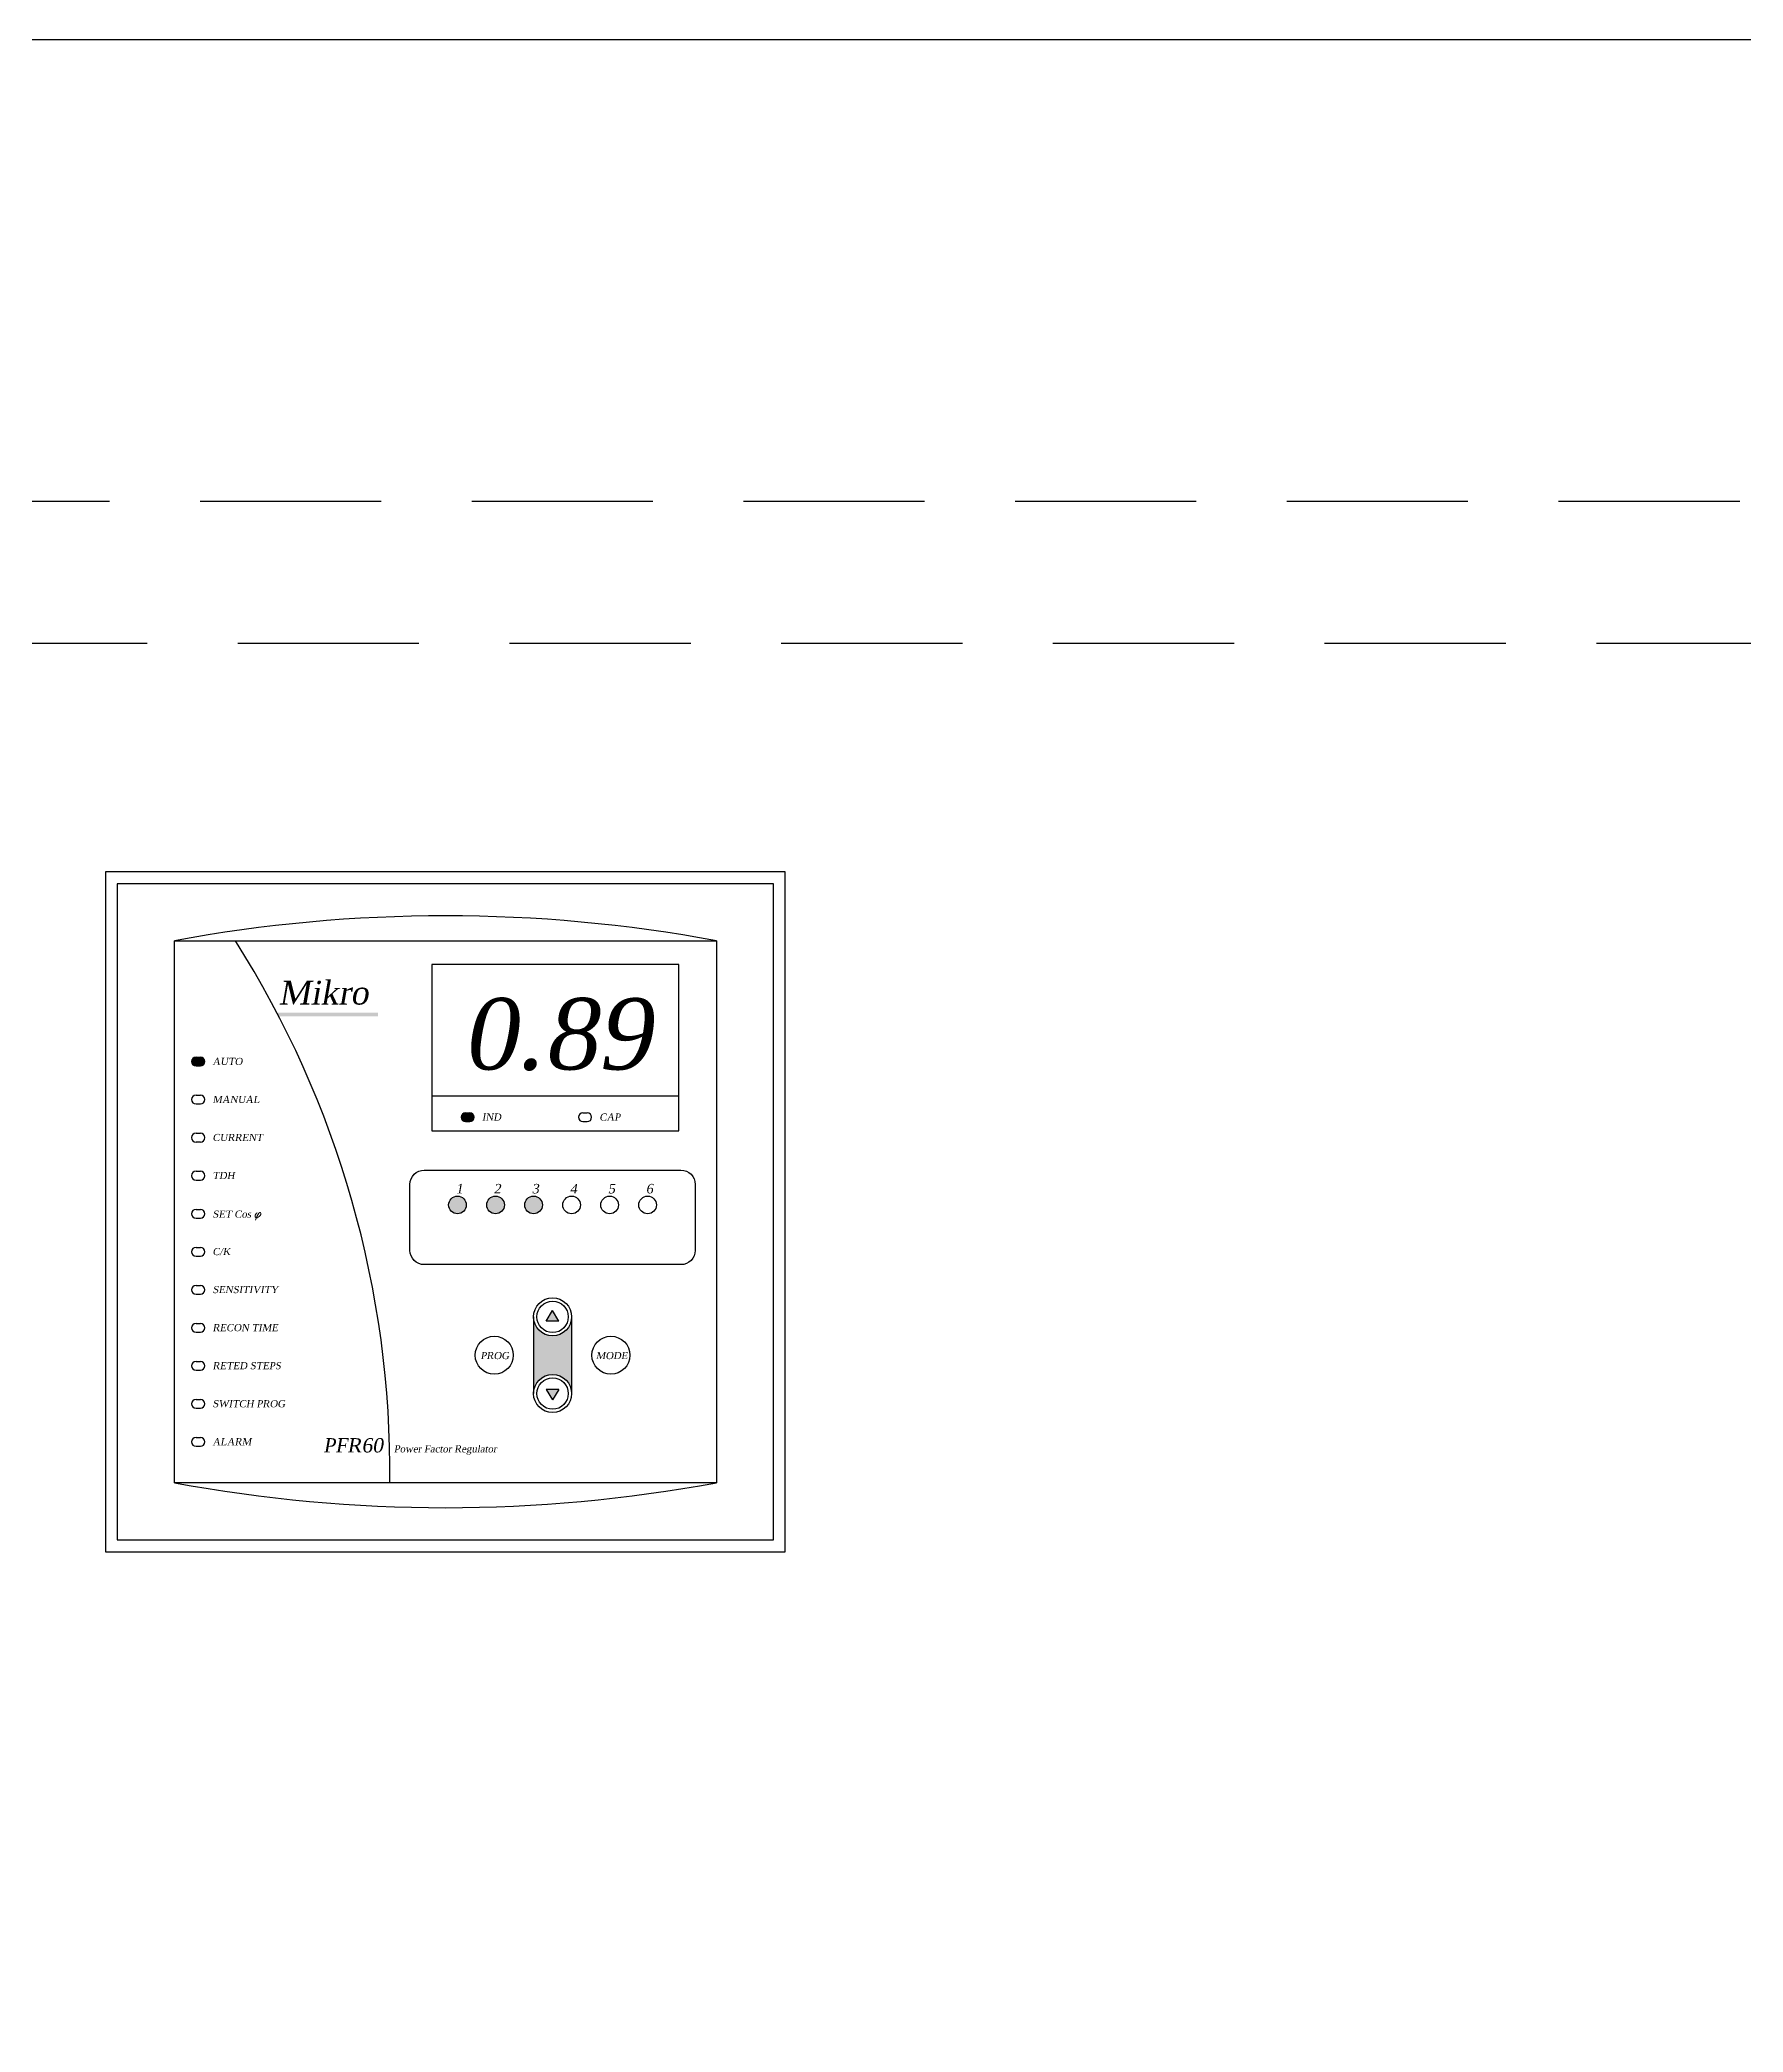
# Model space of a CAD drawing. Header units: millimetres. Extents: x 0 to 6523, y 0 to 4612.
# Drawn here: x 657.9 to 1016.1, y 3769.5 to 4188.6 of the extents above; entities that cross this region are included whole.
import ezdxf

# ---------------------------------------------------------------- set-up
doc = ezdxf.new("R2010")
doc.units = ezdxf.units.MM
doc.linetypes.add('HIDDENX2', pattern=[19.05, 12.7, -6.35])
doc.styles.add('1-3', font='romans.shx', dxfattribs={"oblique": 10, "height": 7.5})

# ---------------------------------------------------------------- blocks, each defined once
blk = doc.blocks.new('Mikro-1')
at = {"ltscale": 0.5}
for points in [[(57.35, 113.36), (36.13, 113.36, -0.001037), (36.53, 112.59), (57.35, 112.59)], [(19.97, 104.01), (19.05, 104.01, 1), (19.05, 102.18), (19.97, 102.18, 1)], [(76.66, 92.3), (75.74, 92.3, 1), (75.74, 90.46), (76.66, 90.46, 1)], [(98.05, 33.27), (98.05, 49.4, -1), (90.05, 49.4), (90.05, 33.27, -1)]]:
    blk.add_hatch(color=6, dxfattribs=at).paths.add_polyline_path(points)
h = blk.add_hatch(color=6, dxfattribs=at)
h.paths.add_polyline_path([(75.91, 72.93, 1), (72.2, 72.93, 1)])
h.paths.add_polyline_path([(83.91, 72.93, 1), (80.2, 72.93, 1)])
h.paths.add_polyline_path([(91.91, 72.93, 1), (88.2, 72.93, 1)])
h = blk.add_hatch(color=6, dxfattribs=at)
h.paths.add_polyline_path([(94.05, 50.73), (92.71, 48.52), (95.4, 48.52)])
h.paths.add_polyline_path([(95.4, 34.15), (92.71, 34.15), (94.05, 31.94)])
at = {"color": 6, "ltscale": 0.5}
for p, q in [((143, 143), (0, 143)), ((0, 143), (0, 0)), ((143, 0), (143, 143)), ((14.5, 128.5), (128.5, 128.5)), ((14.5, 14.5), (14.5, 128.5)), ((128.5, 128.5), (128.5, 14.5)), ((68.62, 123.52), (68.62, 88.52)), ((120.62, 123.52), (68.62, 123.52)), ((120.62, 88.52), (120.62, 123.52)), ((19.05, 104.01), (19.97, 104.01)), ((19.05, 102.18), (19.97, 102.18)), ((19.05, 96.01), (19.97, 96.01)), ((19.05, 94.18), (19.97, 94.18)), ((68.62, 95.91), (120.62, 95.91)), ((75.74, 92.3), (76.66, 92.3)), ((100.43, 92.3), (101.35, 92.3)), ((19.05, 88.01), (19.97, 88.01)), ((68.62, 88.52), (120.62, 88.52)), ((75.74, 90.46), (76.66, 90.46)), ((100.43, 90.46), (101.35, 90.46)), ((19.05, 86.18), (19.97, 86.18)), ((19.05, 80.01), (19.97, 80.01)), ((19.05, 78.18), (19.97, 78.18)), ((19.05, 72.01), (19.97, 72.01)), ((19.05, 70.18), (19.97, 70.18)), ((19.05, 64.01), (19.97, 64.01)), ((19.05, 62.18), (19.97, 62.18)), ((19.05, 56.01), (19.97, 56.01)), ((19.05, 54.18), (19.97, 54.18)), ((92.71, 48.52), (94.05, 50.73)), ((95.4, 48.52), (94.05, 50.73)), ((19.05, 48.01), (19.97, 48.01)), ((19.05, 46.18), (19.97, 46.18)), ((90.05, 49.4), (90.05, 33.27)), ((95.4, 48.52), (92.71, 48.52)), ((98.05, 49.4), (98.05, 33.27)), ((19.05, 40.01), (19.97, 40.01)), ((19.05, 38.18), (19.97, 38.18)), ((95.4, 34.15), (92.71, 34.15)), ((92.71, 34.15), (94.05, 31.94)), ((95.4, 34.15), (94.05, 31.94)), ((19.05, 32.01), (19.97, 32.01)), ((19.05, 30.18), (19.97, 30.18)), ((19.05, 24.01), (19.97, 24.01)), ((19.05, 22.18), (19.97, 22.18)), ((128.5, 14.5), (14.5, 14.5)), ((0, 0), (143, 0))]:
    blk.add_line(p, q, dxfattribs=at)
blk.add_lwpolyline([(67.05, 80.27), (121.06, 80.27, -0.414214), (124.06, 77.27), (124.06, 63.38, -0.414214), (121.06, 60.38), (67.05, 60.38, -0.414214), (64.05, 63.38), (64.05, 77.27, -0.414214)], format="xyb", close=True, dxfattribs=at)
for centre, radius in [((74.05, 72.93), 1.86), ((82.05, 72.93), 1.86), ((82.05, 72.93), 1.86), ((90.05, 72.93), 1.86), ((90.05, 72.93), 1.86), ((98.05, 72.93), 1.86), ((98.05, 72.93), 1.86), ((106.05, 72.93), 1.86), ((114.05, 72.93), 1.86), ((94.05, 49.4), 4), ((94.05, 49.4), 3.31), ((81.79, 41.33), 4), ((106.32, 41.33), 4), ((94.05, 33.27), 4), ((94.05, 33.27), 4), ((94.05, 33.27), 3.31)]:
    blk.add_circle(centre, radius, dxfattribs=at)
for centre, radius, start, end in [((71.5, -178.14), 311.89, 79.4696, 100.5304), ((-148.91, 16.63), 208.75, 359.4158, 32.4064), ((19.05, 103.09), 0.918, 90, 270), ((19.97, 103.09), 0.918, 270, 90), ((19.05, 95.09), 0.918, 90, 270), ((19.97, 95.09), 0.918, 270, 90), ((75.74, 91.38), 0.918, 90, 270), ((76.66, 91.38), 0.918, 270, 90), ((100.43, 91.38), 0.918, 90, 270), ((101.35, 91.38), 0.918, 270, 90), ((19.05, 87.09), 0.918, 90, 270), ((19.97, 87.09), 0.918, 270, 90), ((19.05, 79.09), 0.918, 90, 270), ((19.97, 79.09), 0.918, 270, 90), ((19.05, 71.09), 0.918, 90, 270), ((19.97, 71.09), 0.918, 270, 90), ((19.05, 63.09), 0.918, 90, 270), ((19.97, 63.09), 0.918, 270, 90), ((19.05, 55.09), 0.918, 90, 270), ((19.97, 55.09), 0.918, 270, 90), ((19.05, 47.09), 0.918, 90, 270), ((19.97, 47.09), 0.918, 270, 90), ((19.05, 39.09), 0.918, 90, 270), ((19.97, 39.09), 0.918, 270, 90), ((19.05, 31.09), 0.918, 90, 270), ((19.97, 31.09), 0.918, 270, 90), ((19.05, 23.09), 0.918, 90, 270), ((19.97, 23.09), 0.918, 270, 90), ((71.5, 321.14), 311.89, 259.4696, 280.5304)]:
    blk.add_arc(centre, radius, start, end, dxfattribs=at)
at = {"color": 6, "ltscale": 0.5, "attachment_point": 1, "style": '1-3'}
for s, insert, char_height, width in [('{\\f.VnTimeH|b0|i0|c0|p34;m\\f.VnTime|b0|i0|c0|p34;ikro}', (36.41, 120.09), 5, 29.457), ('{\\f.VnTimeH|b0|i0|c0|p34;\\C1;0.89}', (75.03, 116.43), 15, 61.3315), ('{\\f.VnTimeH|b0|i0|c0|p34;Auto}', (22.52, 103.88), 1.5, 10.5723), ('{\\f.VnTimeH|b0|i0|c0|p34;manual}', (22.52, 95.88), 1.5, 10.5723), ('{\\f.VnTimeH|b0|i0|c0|p34;ind}', (79.2, 92.17), 1.5, 10.5723), ('{\\f.VnTimeH|b0|i0|c0|p34;cap}', (103.9, 92.17), 1.5, 10.5723), ('{\\f.VnTimeH|b0|i0|c0|p34;current}', (22.52, 87.88), 1.5, 10.5723), ('{\\f.VnTimeH|b0|i0|c0|p34;TDH}', (22.52, 79.88), 1.5, 10.5723), ('{\\f.VnTimeH|b0|i0|c0|p34;1}', (73.67, 77.36), 2, 10.5723), ('{\\f.VnTimeH|b0|i0|c0|p34;2}', (81.67, 77.36), 2, 10.5723), ('{\\f.VnTimeH|b0|i0|c0|p34;3}', (89.67, 77.36), 2, 10.5723), ('{\\f.VnTimeH|b0|i0|c0|p34;4}', (97.67, 77.36), 2, 10.5723), ('{\\f.VnTimeH|b0|i0|c0|p34;5}', (105.67, 77.36), 2, 10.5723), ('{\\f.VnTimeH|b0|i0|c0|p34;6}', (113.67, 77.36), 2, 10.5723), ('{\\f.VnTimeH|b0|i0|c0|p34;Set C\\f.VnTime|b0|i0|c0|p34;os \\Fromans|c0;\\H1.083x;φ}', (22.52, 71.88), 1.5, 10.5723), ('{\\f.VnTimeH|b0|i0|c0|p34;c/k}', (22.52, 63.88), 1.5, 10.5723), ('{\\f.VnTimeH|b0|i0|c0|p34;sensitivity}', (22.52, 55.88), 1.5, 15.8382), ('{\\f.VnTimeH|b0|i0|c0|p34;Recon time}', (22.52, 47.88), 1.5, 18.3696), ('{\\f.VnTimeH|b0|i0|c0|p34;prog}', (78.88, 42), 1.5, 10.5723), ('{\\f.VnTimeH|b0|i0|c0|p34;mode}', (103.16, 42), 1.5, 10.5723), ('{\\f.VnTimeH|b0|i0|c0|p34;reted steps}', (22.52, 39.88), 1.5, 16.1062), ('{\\f.VnTimeH|b0|i0|c0|p34;switch prog}', (22.52, 31.88), 1.5, 19.9749), ('{\\f.VnTimeH|b0|i0|c0|p34;Alarm}', (22.52, 23.88), 1.5, 10.5723), ('{\\f.VnTimeH|b0|i0|c0|p34;pfr60  \\f.VnTime|b0|i0|c0|p34;\\H0.5x;Power Factor Regulator}', (45.79, 23.88), 3, 113.3558)]:
    blk.add_mtext(s, dxfattribs=dict(at, insert=insert, char_height=char_height, width=width))

msp = doc.modelspace()

# ---------------------------------------------------------------- linework, layer by layer
at = {"color": 7}
msp.add_lwpolyline([(244.66, 2091.58), (1241.66, 2091.58), (1241.66, 4188.58), (244.66, 4188.58)], close=True, dxfattribs=at)
at = {"linetype": 'HIDDENX2', "ltscale": 3}
msp.add_lwpolyline([(462.96, 4091.58), (1023.36, 4091.58), (1023.36, 4061.58), (462.96, 4061.58)], close=True, dxfattribs=at)
at = {"color": 2}
msp.add_lwpolyline([(674.16, 3873.08), (812.16, 3873.08), (812.16, 4011.08), (674.16, 4011.08)], close=True, dxfattribs=at)

# ---------------------------------------------------------------- block references
at = {"color": 7}
msp.add_blockref('Mikro-1', (671.66, 3870.58), dxfattribs=at)

doc.saveas('drawing.dxf')
